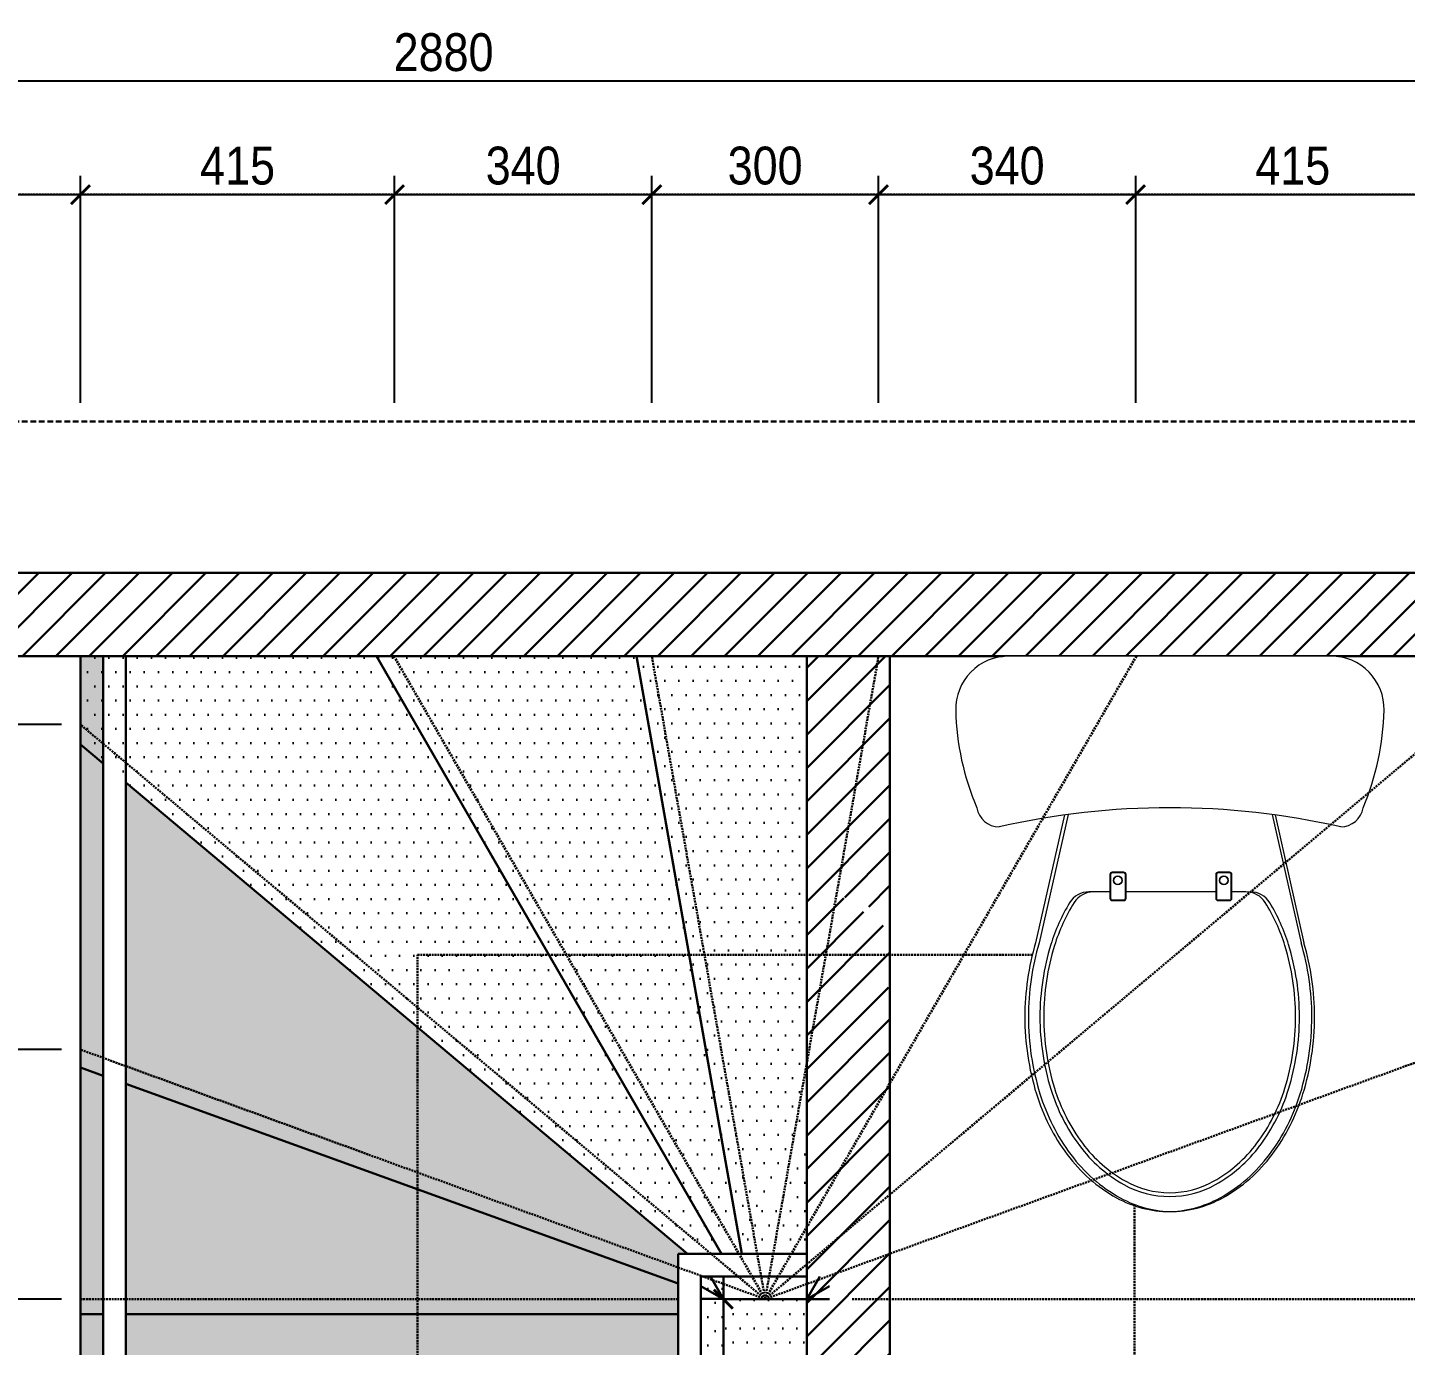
# Model space of a CAD drawing. Header units: millimetres. Extents: x -82962 to 19744, y -138000 to 4535.
# Drawn here: x -4136 to -2314, y -21377 to -19635 of the extents above; entities that cross this region are included whole.
import ezdxf

# ---------------------------------------------------------------- set-up
doc = ezdxf.new("R2010")
doc.units = ezdxf.units.MM
doc.header["$LTSCALE"] = 1000
doc.header["$MEASUREMENT"] = 0
doc.header["$PDMODE"] = 3
doc.linetypes.add('HIDDEN', pattern=[0.375, 0.25, -0.125])
doc.layers.get('0').update_dxf_attribs({"lineweight": 30})
doc.layers.get('DEFPOINTS').update_dxf_attribs({"color": 4, "lineweight": 30})
doc.layers.add('NOITHAT', color=156, linetype='Continuous', lineweight=5)
doc.layers.add('THAY', color=4, linetype='Continuous', lineweight=30)
doc.styles.add('ARIAL', font='arial.ttf', dxfattribs={"width": 0.85})
doc.dimstyles.new('DIM 1-100', dxfattribs={"dimscale": 0, "dimtxt": 2, "dimasz": 1, "dimexe": 1, "dimexo": 1, "dimgap": 0.5, "dimtad": 1, "dimdec": 4, "dimrnd": 1, "dimdsep": 46, "dimtxsty": 'ARIAL', "dimblk1": 'ARCHTICK', "dimblk2": 'ARCHTICK', "dimsah": 1, "dimcen": 2, "dimdle": 1, "dimclrd": 9, "dimclre": 9, "dimclrt": 1, "dimadec": 0, "dimazin": 0, "dimtfac": 1, "dimtdec": 4, "dimtix": 1, "dimtmove": 2, "dimatfit": 3, "dimldrblk": 'DOT', "dimfxl": 1, "dimtvp": 1, "dimtolj": 1, "dimarcsym": 0})

# ---------------------------------------------------------------- blocks, each defined once
blk = doc.blocks.new('\xadewwwwwww')
blk.add_wipeout([(-213.1, 0), (213.1, 0), (233.3, -3), (243.4, -6.9), (263.2, -21.1), (269.2, -28.1), (275.4, -38), (279.5, -47.7), (283.1, -70), (283.1, -71.7), (282.3, -89.1), (281, -102.3), (278.5, -121), (272.6, -149), (266.6, -170), (254, -205.6), (245.2, -218.5), (225.7, -225.6), (208.9, -222), (184.4, -217.2), (163.5, -213.6), (138.9, -209.9), (148.3, -251.9), (157.9, -294.4), (169.7, -346.4), (186.7, -421.1), (190.6, -455.8), (191.2, -476.9), (190.1, -504.1), (187.4, -528.2), (182.4, -554.4), (177.6, -572.6), (173.1, -586.9), (158.9, -620.4), (149.8, -636.9), (138.5, -654.2), (131.5, -663.6), (112.2, -684.8), (105.5, -690.9), (90.5, -702.9), (80.1, -707.6), (69.9, -716), (55.9, -721.3), (44.4, -725.9), (35.9, -729.6), (24.6, -731.4), (0.3, -734.2), (-23.9, -731.4), (-40.6, -728.5), (-58.7, -719.7), (-70.5, -716), (-82.2, -709), (-99.2, -696.7), (-117.7, -680), (-135.7, -658.9), (-149.7, -638.1), (-167.3, -603.6), (-176.5, -578.4), (-183.1, -553.7), (-190.2, -510.3), (-191.8, -476.9), (-188.2, -427.4), (-185.2, -409.7), (-177.6, -379), (-168.6, -338.9), (-161.4, -307), (-148.2, -248.8), (-139.5, -210), (-151.4, -211.7), (-174.3, -215.4), (-225.7, -225.6), (-236, -223.8), (-245.2, -218.5), (-255.3, -200.4), (-265.1, -174.6), (-275.3, -137.3), (-280.1, -110), (-283.1, -70), (-278.2, -44.2), (-263.2, -21.1), (-248.3, -9.4), (-237.3, -4.3)]).dxf.layer = 'NOITHAT'
at = {"layer": 'NOITHAT'}
for p, q in [((213.1, 0), (-213.1, 0)), ((-139.5, -210), (-177.6, -379)), ((-134.6, -209.4), (-172.9, -379)), ((135.2, -209.4), (173.4, -379)), ((138.9, -209.9), (177, -379)), ((-79.4, -311.6), (-107, -311.6)), ((60.6, -311.6), (-58, -311.6)), ((100.5, -311.6), (82, -311.6))]:
    blk.add_line(p, q, dxfattribs=at)
for points in [[(-61, -285.7), (-76.4, -285.7, 0.414214), (-79.4, -288.7), (-79.4, -320.1, 0.414214), (-76.4, -323.1), (-61, -323.1, 0.414214), (-58, -320.1), (-58, -288.7, 0.414214)], [(-61, -286.6), (-76.4, -286.6, 0.414214), (-78.4, -288.7), (-78.4, -320.1, 0.414214), (-76.4, -322.2), (-61, -322.2, 0.414214), (-58.9, -320.1), (-58.9, -288.7, 0.414214)], [(79, -285.7), (63.6, -285.7, 0.414214), (60.6, -288.7), (60.6, -320.1, 0.414214), (63.6, -323.1), (79, -323.1, 0.414214), (82, -320.1), (82, -288.7, 0.414214)], [(79, -286.6), (63.6, -286.6, 0.414214), (61.6, -288.7), (61.6, -320.1, 0.414214), (63.6, -322.2), (79, -322.2, 0.414214), (81.1, -320.1), (81.1, -288.7, 0.414214)]]:
    blk.add_lwpolyline(points, format="xyb", close=True, dxfattribs=at)
for points in [[(-177.6, -379, 0.072085), (-191.8, -476.9, 0.074875), (-176.5, -578.4, 0.085384), (-135.7, -658.9, 0.106182), (-70.5, -716, 0.127687), (-0.3, -734.2, 0.127687)], [(-172.9, -379, 0.072085), (-187, -476.9, 0.074875), (-171.8, -578.4, 0.085384), (-131, -658.9, 0.106182), (-65.7, -716, 0.127687), (4.5, -734.2, 0.127687)], [(-3.9, -734.2, 0.127687), (66.3, -716, 0.106182), (131.5, -658.9, 0.085384), (172.3, -578.4, 0.074875), (187.6, -476.9, 0.072085), (173.4, -379, 0.066201)], [(-0.3, -734.2, 0.127687), (69.9, -716, 0.106182), (135.1, -658.9, 0.085384), (175.9, -578.4, 0.074875), (191.2, -476.9, 0.072085), (177, -379, 0.066201)]]:
    blk.add_lwpolyline(points, format="xyb", dxfattribs=at)
for centre, radius in [((-68.8, -296.4), 5.81), ((-68.8, -296.4), 5.34), ((71.2, -296.4), 5.81), ((71.2, -296.4), 5.34)]:
    blk.add_circle(centre, radius, dxfattribs=at)
for centre, radius, start, end in [((-213.1, -70), 70, 90, 181.3507), ((213.1, -70), 70, 358.6493, 90), ((67.6, -63.4), 350.8, 181.3507, 202.9903), ((-67.6, -63.4), 350.8, 337.0097, 358.6493), ((-225.7, -195.6), 30, 189.1563, 270), ((0, -1227.2), 1026.7, 77.2987, 102.7013), ((225.7, -195.6), 30, 270, 350.8437), ((77.7, -453.7), 246, 148.7509, 162.872), ((77.7, -453.7), 241, 147.9236, 162.872), ((-107, -341.6), 30, 90, 148.7509), ((-101.1, -341.6), 30, 90, 147.9236), ((100.5, -341.6), 30, 32.0764, 90), ((106.4, -341.6), 30, 31.2491, 90), ((-78.3, -453.7), 241, 17.128, 32.0764), ((-78.3, -453.7), 246, 17.128, 31.2491), ((153, -476.9), 324.8, 162.872, 180), ((-153.6, -476.9), 324.8, 0, 17.128), ((153, -476.9), 319.8, 162.872, 180), ((-153.6, -476.9), 319.8, 0, 17.128), ((153, -476.9), 324.8, 180, 197.128), ((153, -476.9), 319.8, 180, 197.128), ((-153.6, -476.9), 319.8, 342.872, 0), ((-153.6, -476.9), 324.8, 342.872, 0), ((77.7, -500.1), 246, 197.128, 216.6493), ((77.7, -500.1), 241, 197.128, 216.6493), ((-78.3, -500.1), 241, 323.3507, 342.872), ((-78.3, -500.1), 246, 323.3507, 342.872), ((30, -535.6), 186.5, 216.6493, 240.8937), ((30, -535.6), 181.5, 216.6493, 240.8937), ((-30.6, -535.6), 181.5, 299.1063, 323.3507), ((-30.6, -535.6), 186.5, 299.1063, 323.3507), ((-0.3, -590), 124.3, 240.8937, 270), ((-0.3, -590), 119.3, 240.8937, 270), ((-0.3, -590), 119.3, 270, 299.1063), ((-0.3, -590), 124.3, 270, 299.1063)]:
    blk.add_arc(centre, radius, start, end, dxfattribs=at)
blk = doc.blocks.new('_ARCHTICK')
at = {"color": 0, "linetype": 'ByBlock', "const_width": 0.15}
blk.add_lwpolyline([(-0.5, -0.5), (0.5, 0.5)], dxfattribs=at)
blk = doc.blocks.new('*D160')
at = {"layer": 'DEFPOINTS', "color": 0, "ltscale": 0.2, "transparency": 16777216}
for p in [(-4065.6, -19855.5), (-5025.6, -20155.5), (-4065.6, -20155.5)]:
    blk.add_point(p, dxfattribs=at)
at = {"layer": 'THAY', "color": 9, "lineweight": -2, "ltscale": 0.2, "transparency": 16777216}
for p, q in [((-5025.6, -20130.5), (-5025.6, -19830.5)), ((-4065.6, -20130.5), (-4065.6, -19830.5)), ((-5050.6, -19855.5), (-4040.6, -19855.5))]:
    blk.add_line(p, q, dxfattribs=at)
at = {"layer": 'THAY', "color": 9, "lineweight": -2, "ltscale": 0.2, "transparency": 16777216, "xscale": 25, "yscale": 25, "zscale": 25, "rotation": 180}
blk.add_blockref('_ARCHTICK', (-5025.6, -19855.5), dxfattribs=at)
at = {"layer": 'THAY', "color": 9, "lineweight": -2, "ltscale": 0.2, "transparency": 16777216, "xscale": 25, "yscale": 25, "zscale": 25}
blk.add_blockref('_ARCHTICK', (-4065.6, -19855.5), dxfattribs=at)
at = {"layer": 'THAY', "color": 1, "ltscale": 0.2, "transparency": 16777216, "insert": (-4545.6, -19817.5), "char_height": 50, "attachment_point": 5, "style": 'ARIAL'}
blk.add_mtext('\\A1;960', dxfattribs=at)
blk = doc.blocks.new('_DOT')
at = {"color": 0, "linetype": 'ByBlock', "ltscale": 10}
blk.add_line((-0.5, 0), (-1, 0), dxfattribs=at)
at = {"color": 0, "linetype": 'ByBlock', "ltscale": 10, "const_width": 0.5}
blk.add_lwpolyline([(-0.25, 0, 1), (0.25, 0, 1)], format="xyb", close=True, dxfattribs=at)
blk = doc.blocks.new('*D161')
at = {"layer": 'DEFPOINTS', "color": 0, "ltscale": 0.2, "transparency": 16777216}
for p in [(-3650.3, -19855.5), (-4065.6, -20155.5), (-3650.3, -20155.5)]:
    blk.add_point(p, dxfattribs=at)
at = {"layer": 'THAY', "color": 9, "lineweight": -2, "ltscale": 0.2, "transparency": 16777216}
for p, q in [((-4065.6, -20130.5), (-4065.6, -19830.5)), ((-3650.3, -20130.5), (-3650.3, -19830.5)), ((-4090.6, -19855.5), (-3625.3, -19855.5))]:
    blk.add_line(p, q, dxfattribs=at)
at = {"layer": 'THAY', "color": 9, "lineweight": -2, "ltscale": 0.2, "transparency": 16777216, "xscale": 25, "yscale": 25, "zscale": 25, "rotation": 180}
blk.add_blockref('_ARCHTICK', (-4065.6, -19855.5), dxfattribs=at)
at = {"layer": 'THAY', "color": 9, "lineweight": -2, "ltscale": 0.2, "transparency": 16777216, "xscale": 25, "yscale": 25, "zscale": 25}
blk.add_blockref('_ARCHTICK', (-3650.3, -19855.5), dxfattribs=at)
at = {"layer": 'THAY', "color": 1, "ltscale": 0.2, "transparency": 16777216, "insert": (-3857.9, -19817.5), "char_height": 50, "attachment_point": 5, "style": 'ARIAL'}
blk.add_mtext('\\A1;415', dxfattribs=at)
blk = doc.blocks.new('*D162')
at = {"layer": 'DEFPOINTS', "color": 0, "ltscale": 0.2, "transparency": 16777216}
for p in [(-3310.4, -19855.5), (-3650.3, -20155.5), (-3310.4, -20155.5)]:
    blk.add_point(p, dxfattribs=at)
at = {"layer": 'THAY', "color": 9, "lineweight": -2, "ltscale": 0.2, "transparency": 16777216}
for p, q in [((-3650.3, -20130.5), (-3650.3, -19830.5)), ((-3310.4, -20130.5), (-3310.4, -19830.5)), ((-3675.3, -19855.5), (-3285.4, -19855.5))]:
    blk.add_line(p, q, dxfattribs=at)
at = {"layer": 'THAY', "color": 9, "lineweight": -2, "ltscale": 0.2, "transparency": 16777216, "xscale": 25, "yscale": 25, "zscale": 25, "rotation": 180}
blk.add_blockref('_ARCHTICK', (-3650.3, -19855.5), dxfattribs=at)
at = {"layer": 'THAY', "color": 9, "lineweight": -2, "ltscale": 0.2, "transparency": 16777216, "xscale": 25, "yscale": 25, "zscale": 25}
blk.add_blockref('_ARCHTICK', (-3310.4, -19855.5), dxfattribs=at)
at = {"layer": 'THAY', "color": 1, "ltscale": 0.2, "transparency": 16777216, "insert": (-3480.4, -19817.4), "char_height": 50, "attachment_point": 5, "style": 'ARIAL'}
blk.add_mtext('\\A1;340', dxfattribs=at)
blk = doc.blocks.new('*D163')
at = {"layer": 'DEFPOINTS', "color": 0, "ltscale": 0.2, "transparency": 16777216}
for p in [(-3010.7, -19855.5), (-3310.4, -20155.5), (-3010.7, -20155.5)]:
    blk.add_point(p, dxfattribs=at)
at = {"layer": 'THAY', "color": 9, "lineweight": -2, "ltscale": 0.2, "transparency": 16777216}
for p, q in [((-3310.4, -20130.5), (-3310.4, -19830.5)), ((-3010.7, -20130.5), (-3010.7, -19830.5)), ((-3335.4, -19855.5), (-2985.7, -19855.5))]:
    blk.add_line(p, q, dxfattribs=at)
at = {"layer": 'THAY', "color": 9, "lineweight": -2, "ltscale": 0.2, "transparency": 16777216, "xscale": 25, "yscale": 25, "zscale": 25, "rotation": 180}
blk.add_blockref('_ARCHTICK', (-3310.4, -19855.5), dxfattribs=at)
at = {"layer": 'THAY', "color": 9, "lineweight": -2, "ltscale": 0.2, "transparency": 16777216, "xscale": 25, "yscale": 25, "zscale": 25}
blk.add_blockref('_ARCHTICK', (-3010.7, -19855.5), dxfattribs=at)
at = {"layer": 'THAY', "color": 1, "ltscale": 0.2, "transparency": 16777216, "insert": (-3160.6, -19817.4), "char_height": 50, "attachment_point": 5, "style": 'ARIAL'}
blk.add_mtext('\\A1;300', dxfattribs=at)
blk = doc.blocks.new('*D164')
at = {"layer": 'DEFPOINTS', "color": 0, "ltscale": 0.2, "transparency": 16777216}
for p in [(-2670.8, -19855.5), (-3010.7, -20155.5), (-2670.8, -20155.5)]:
    blk.add_point(p, dxfattribs=at)
at = {"layer": 'THAY', "color": 9, "lineweight": -2, "ltscale": 0.2, "transparency": 16777216}
for p, q in [((-3010.7, -20130.5), (-3010.7, -19830.5)), ((-2670.8, -20130.5), (-2670.8, -19830.5)), ((-3035.7, -19855.5), (-2645.8, -19855.5))]:
    blk.add_line(p, q, dxfattribs=at)
at = {"layer": 'THAY', "color": 9, "lineweight": -2, "ltscale": 0.2, "transparency": 16777216, "xscale": 25, "yscale": 25, "zscale": 25, "rotation": 180}
blk.add_blockref('_ARCHTICK', (-3010.7, -19855.5), dxfattribs=at)
at = {"layer": 'THAY', "color": 9, "lineweight": -2, "ltscale": 0.2, "transparency": 16777216, "xscale": 25, "yscale": 25, "zscale": 25}
blk.add_blockref('_ARCHTICK', (-2670.8, -19855.5), dxfattribs=at)
at = {"layer": 'THAY', "color": 1, "ltscale": 0.2, "transparency": 16777216, "insert": (-2840.7, -19817.4), "char_height": 50, "attachment_point": 5, "style": 'ARIAL'}
blk.add_mtext('\\A1;340', dxfattribs=at)
blk = doc.blocks.new('*D165')
at = {"layer": 'DEFPOINTS', "color": 0, "ltscale": 0.2, "transparency": 16777216}
for p in [(-2255.6, -19855.5), (-2670.8, -20155.5), (-2255.6, -20155.5)]:
    blk.add_point(p, dxfattribs=at)
at = {"layer": 'THAY', "color": 9, "lineweight": -2, "ltscale": 0.2, "transparency": 16777216}
for p, q in [((-2670.8, -20130.5), (-2670.8, -19830.5)), ((-2255.6, -20130.5), (-2255.6, -19830.5)), ((-2695.8, -19855.5), (-2230.6, -19855.5))]:
    blk.add_line(p, q, dxfattribs=at)
at = {"layer": 'THAY', "color": 9, "lineweight": -2, "ltscale": 0.2, "transparency": 16777216, "xscale": 25, "yscale": 25, "zscale": 25, "rotation": 180}
blk.add_blockref('_ARCHTICK', (-2670.8, -19855.5), dxfattribs=at)
at = {"layer": 'THAY', "color": 9, "lineweight": -2, "ltscale": 0.2, "transparency": 16777216, "xscale": 25, "yscale": 25, "zscale": 25}
blk.add_blockref('_ARCHTICK', (-2255.6, -19855.5), dxfattribs=at)
at = {"layer": 'THAY', "color": 1, "ltscale": 0.2, "transparency": 16777216, "insert": (-2463.2, -19817.5), "char_height": 50, "attachment_point": 5, "style": 'ARIAL'}
blk.add_mtext('\\A1;415', dxfattribs=at)
blk = doc.blocks.new('*D167')
at = {"layer": 'DEFPOINTS', "color": 0, "ltscale": 0.2, "transparency": 16777216}
for p in [(-5025.6, -19705.5), (-5025.6, -20155.5), (-2145.6, -20155.5)]:
    blk.add_point(p, dxfattribs=at)
at = {"layer": 'THAY', "color": 9, "lineweight": -2, "ltscale": 0.2, "transparency": 16777216}
for p, q in [((-5025.6, -20130.5), (-5025.6, -19680.5)), ((-2145.6, -20130.5), (-2145.6, -19680.5)), ((-2120.6, -19705.5), (-5050.6, -19705.5))]:
    blk.add_line(p, q, dxfattribs=at)
at = {"layer": 'THAY', "color": 9, "lineweight": -2, "ltscale": 0.2, "transparency": 16777216, "xscale": 25, "yscale": 25, "zscale": 25, "rotation": 180}
blk.add_blockref('_ARCHTICK', (-5025.6, -19705.5), dxfattribs=at)
at = {"layer": 'THAY', "color": 9, "lineweight": -2, "ltscale": 0.2, "transparency": 16777216, "xscale": 25, "yscale": 25, "zscale": 25}
blk.add_blockref('_ARCHTICK', (-2145.6, -19705.5), dxfattribs=at)
at = {"layer": 'THAY', "color": 1, "ltscale": 0.2, "transparency": 16777216, "insert": (-3585.6, -19667.5), "char_height": 50, "attachment_point": 5, "style": 'ARIAL'}
blk.add_mtext('\\A1;2880', dxfattribs=at)
blk = doc.blocks.new('*D181')
at = {"layer": 'DEFPOINTS', "color": 0, "ltscale": 0.2, "transparency": 16777216}
for p in [(-4065.6, -20556.1), (-4312.8, -20985.6), (-4065.6, -20985.6)]:
    blk.add_point(p, dxfattribs=at)
at = {"layer": 'THAY', "color": 9, "lineweight": -2, "ltscale": 0.2, "transparency": 16777216}
for p, q in [((-4312.8, -20531.1), (-4312.8, -21010.6)), ((-4090.6, -20556.1), (-4337.8, -20556.1)), ((-4090.6, -20985.6), (-4337.8, -20985.6))]:
    blk.add_line(p, q, dxfattribs=at)
at = {"layer": 'THAY', "color": 9, "lineweight": -2, "ltscale": 0.2, "transparency": 16777216, "xscale": 25, "yscale": 25, "zscale": 25}
for p, rotation in [((-4312.8, -20556.1), 90), ((-4312.8, -20985.6), 270)]:
    blk.add_blockref('_ARCHTICK', p, dxfattribs=dict(at, rotation=rotation))
at = {"layer": 'THAY', "color": 1, "ltscale": 0.2, "transparency": 16777216, "insert": (-4350.8, -20770.9), "char_height": 50, "attachment_point": 5, "rotation": 90, "style": 'ARIAL'}
blk.add_mtext('\\A1;430', dxfattribs=at)
blk = doc.blocks.new('*D182')
at = {"layer": 'DEFPOINTS', "color": 0, "ltscale": 0.2, "transparency": 16777216}
for p in [(-4065.6, -20985.6), (-4312.8, -21315.5), (-4065.6, -21315.5)]:
    blk.add_point(p, dxfattribs=at)
at = {"layer": 'THAY', "color": 9, "lineweight": -2, "ltscale": 0.2, "transparency": 16777216}
for p, q in [((-4312.8, -20960.6), (-4312.8, -21340.5)), ((-4090.6, -20985.6), (-4337.8, -20985.6)), ((-4090.6, -21315.5), (-4337.8, -21315.5))]:
    blk.add_line(p, q, dxfattribs=at)
at = {"layer": 'THAY', "color": 9, "lineweight": -2, "ltscale": 0.2, "transparency": 16777216, "xscale": 25, "yscale": 25, "zscale": 25}
for p, rotation in [((-4312.8, -20985.6), 90), ((-4312.8, -21315.5), 270)]:
    blk.add_blockref('_ARCHTICK', p, dxfattribs=dict(at, rotation=rotation))
at = {"layer": 'THAY', "color": 1, "ltscale": 0.2, "transparency": 16777216, "insert": (-4350.8, -21150.6), "char_height": 50, "attachment_point": 5, "rotation": 90, "style": 'ARIAL'}
blk.add_mtext('\\A1;330', dxfattribs=at)
blk = doc.blocks.new('*D183')
at = {"layer": 'DEFPOINTS', "color": 0, "ltscale": 0.2, "transparency": 16777216}
for p in [(-4065.6, -21315.5), (-4312.8, -21555.5), (-4065.6, -21555.5)]:
    blk.add_point(p, dxfattribs=at)
at = {"layer": 'THAY', "color": 9, "lineweight": -2, "ltscale": 0.2, "transparency": 16777216}
for p, q in [((-4312.8, -21290.5), (-4312.8, -21580.5)), ((-4090.6, -21315.5), (-4337.8, -21315.5)), ((-4090.6, -21555.5), (-4337.8, -21555.5))]:
    blk.add_line(p, q, dxfattribs=at)
at = {"layer": 'THAY', "color": 9, "lineweight": -2, "ltscale": 0.2, "transparency": 16777216, "xscale": 25, "yscale": 25, "zscale": 25}
for p, rotation in [((-4312.8, -21315.5), 90), ((-4312.8, -21555.5), 270)]:
    blk.add_blockref('_ARCHTICK', p, dxfattribs=dict(at, rotation=rotation))
at = {"layer": 'THAY', "color": 1, "ltscale": 0.2, "transparency": 16777216, "insert": (-4350.8, -21435.5), "char_height": 50, "attachment_point": 5, "rotation": 90, "style": 'ARIAL'}
blk.add_mtext('\\A1;240', dxfattribs=at)
blk = doc.blocks.new('*D188')
at = {"layer": 'DEFPOINTS', "color": 0, "ltscale": 0.2, "transparency": 16777216}
for p in [(-3105.6, -21315.5), (-3215.8, -22425.5), (-3105.6, -22425.5)]:
    blk.add_point(p, dxfattribs=at)
at = {"layer": 'THAY', "color": 9, "lineweight": -2, "ltscale": 0.2, "transparency": 16777216}
for p, q in [((-3215.8, -21290.5), (-3215.8, -22450.5)), ((-3130.6, -21315.5), (-3240.8, -21315.5)), ((-3130.6, -22425.5), (-3240.8, -22425.5))]:
    blk.add_line(p, q, dxfattribs=at)
at = {"layer": 'THAY', "color": 9, "lineweight": -2, "ltscale": 0.2, "transparency": 16777216, "xscale": 25, "yscale": 25, "zscale": 25}
for p, rotation in [((-3215.8, -21315.5), 90), ((-3215.8, -22425.5), 270)]:
    blk.add_blockref('_ARCHTICK', p, dxfattribs=dict(at, rotation=rotation))
at = {"layer": 'THAY', "color": 1, "ltscale": 0.2, "transparency": 16777216, "insert": (-3253.8, -21870.5), "char_height": 50, "attachment_point": 5, "rotation": 90, "style": 'ARIAL'}
blk.add_mtext('\\A1;1110', dxfattribs=at)
blk = doc.blocks.new('*D203')
at = {"layer": 'DEFPOINTS', "color": 0, "ltscale": 0.2, "transparency": 16777216}
for p in [(-4312.8, -20466), (-4065.6, -20466), (-4065.6, -20556.1)]:
    blk.add_point(p, dxfattribs=at)
at = {"layer": 'THAY', "color": 9, "lineweight": -2, "ltscale": 0.2, "transparency": 16777216}
for p, q in [((-4312.8, -20581.1), (-4312.8, -20441)), ((-4090.6, -20466), (-4337.8, -20466)), ((-4090.6, -20556.1), (-4337.8, -20556.1))]:
    blk.add_line(p, q, dxfattribs=at)
at = {"layer": 'THAY', "color": 9, "lineweight": -2, "ltscale": 0.2, "transparency": 16777216, "xscale": 25, "yscale": 25, "zscale": 25}
for p, rotation in [((-4312.8, -20466), 90), ((-4312.8, -20556.1), 270)]:
    blk.add_blockref('_ARCHTICK', p, dxfattribs=dict(at, rotation=rotation))
at = {"layer": 'THAY', "color": 1, "ltscale": 0.2, "transparency": 16777216, "insert": (-4350.8, -20511.1), "char_height": 50, "attachment_point": 5, "rotation": 90, "style": 'ARIAL'}
blk.add_mtext('\\A1;90', dxfattribs=at)

msp = doc.modelspace()

# ---------------------------------------------------------------- hatches: boundary and pattern name
at = {"layer": 'THAY', "ltscale": 0.2}
h = msp.add_hatch(dxfattribs=at)
h.set_pattern_fill('ANSI31', color=256, scale=250, style=0)
h.set_pattern_definition([(45, (-5335.553, -20465.494), (-22.0971, 22.0971), [])])
h.paths.add_polyline_path([(-2255.55312, -20355.49444), (-4915.55312, -20355.49444), (-4915.55312, -20465.49444), (-2255.55312, -20465.49444)])
h.paths.add_polyline_path([(-5135.55312, -20355.49444), (-5335.55312, -20355.49444), (-5335.55312, -20465.49444), (-5135.55312, -20465.49444)])
h = msp.add_hatch(dxfattribs=at)
h.set_pattern_fill('ANSI31', color=256, scale=250, style=0)
h.set_pattern_definition([(45, (-3105.553, -22425.494), (-22.0971, 22.0971), [])])
h.paths.add_polyline_path([(-1835.55312, -20355.49444), (-2035.55312, -20355.49444), (-2035.55312, -20465.49444), (-1925.55312, -20465.49444), (-1925.55312, -20860.49444), (-2035.55312, -20860.49444), (-2035.55312, -20575.49444), (-2145.55312, -20575.49444), (-2145.55312, -22425.49444), (-2035.55312, -22425.49444), (-2035.55312, -20915.49444), (-1870.55312, -20915.49444), (-1870.55312, -20465.49444), (-1835.55312, -20465.49444)])
h.paths.add_polyline_path([(-2145.55312, -22315.49444), (-2255.55312, -22315.49444), (-2255.55312, -22425.49444), (-2145.55312, -22425.49444)])
h.paths.add_polyline_path([(-2995.55312, -20942.06592), (-3015.46657, -20934.85506), (-3105.55312, -21094.19484), (-3105.55312, -22425.49444), (-2995.55312, -22425.49444)])
h.paths.add_polyline_path([(-3015.46657, -20934.85506), (-3052.72228, -20921.3644), (-3105.55312, -21014.80847), (-3105.55312, -21094.19484)])
h.paths.add_polyline_path([(-3105.55312, -20846.09187), (-3105.55312, -21014.80847), (-3052.72228, -20921.3644), (-3015.46657, -20934.85506), (-3005.07614, -20916.47709)])
h.paths.add_polyline_path([(-2995.55312, -20827.97711), (-2998.68368, -20825.78411), (-3023.6894, -20870.01274), (-3105.55312, -20838.08388), (-3105.55312, -20846.09187), (-3005.07614, -20916.47709), (-2995.55312, -20899.63332)])
h.paths.add_polyline_path([(-2998.68368, -20825.78411), (-3060.65246, -20782.37431), (-2995.55312, -20807.76464), (-2995.55312, -20465.49444), (-3105.55312, -20465.49444), (-3105.55312, -20838.08388), (-3023.6894, -20870.01274)])
h = msp.add_hatch(dxfattribs=at)
h.set_pattern_fill('DOTS', color=256, scale=300, style=0)
h.set_pattern_definition([(0, (-4065.553, -21255.494), (9.375, 18.75), [0, -18.75])])
h.paths.add_polyline_path([(-3674.39486, -20465.49444), (-4065.55312, -20465.49444), (-4065.55312, -20582.21742), (-3263.17281, -21255.49444), (-3241.63068, -21255.49444), (-3230.08174, -21235.06735)])
h.paths.add_polyline_path([(-3330.73958, -20465.49444), (-3674.39486, -20465.49444), (-3230.08174, -21235.06735), (-3203.37296, -21187.82644)])
h = msp.add_hatch(dxfattribs=at)
h.set_pattern_fill('DOTS', color=256, scale=300, style=0)
h.set_pattern_definition([(0, (-4065.553, -22295.494), (9.375, 18.75), [0, -18.75])])
h.paths.add_polyline_path([(-4005.55312, -20632.5634), (-4005.55312, -21031.07125), (-3275.55312, -21294.92142), (-3275.55312, -21255.49444), (-3263.17281, -21255.49444)])
h.paths.add_polyline_path([(-4035.55312, -20607.39041), (-4065.55312, -20582.21742), (-4065.55312, -21009.38494), (-4035.55312, -21020.2281)])
h.paths.add_polyline_path([(-4035.55312, -20465.49444), (-4065.55312, -20465.49444), (-4065.55312, -20582.21742), (-4035.55312, -20607.39041)])
h.paths.add_polyline_path([(-4005.55312, -21031.07125), (-4005.55312, -21335.49444), (-3275.55312, -21335.49444), (-3275.55312, -21294.92142)])
h.paths.add_polyline_path([(-3275.55312, -21335.49444), (-4005.55312, -21335.49444), (-4005.55312, -21575.49444), (-3275.55312, -21575.49444)])
h.paths.add_polyline_path([(-4035.55312, -21335.49444), (-4065.55312, -21335.49444), (-4065.55312, -21575.49444), (-4035.55312, -21575.49444)])
h.paths.add_polyline_path([(-4035.55312, -21020.2281), (-4065.55312, -21009.38494), (-4065.55312, -21335.49444), (-4035.55312, -21335.49444)])
h.paths.add_polyline_path([(-3275.55312, -21575.49444), (-4005.55312, -21575.49444), (-4005.55312, -21815.49444), (-3275.55312, -21815.49444)])
h.paths.add_polyline_path([(-4035.55312, -21575.49444), (-4065.55312, -21575.49444), (-4065.55312, -21815.49444), (-4035.55312, -21815.49444)])
h.paths.add_polyline_path([(-4035.55312, -21815.49444), (-4065.55312, -21815.49444), (-4065.55312, -22055.49444), (-4035.55312, -22055.49444)])
h.paths.add_polyline_path([(-3275.55312, -21815.49444), (-4005.55312, -21815.49444), (-4005.55312, -22055.49444), (-3275.55312, -22055.49444)])
h.paths.add_polyline_path([(-3275.55312, -22055.49444), (-4005.55312, -22055.49444), (-4005.55312, -22295.49444), (-3275.55312, -22295.49444)])
h.paths.add_polyline_path([(-4035.55312, -22055.49444), (-4065.55312, -22055.49444), (-4065.55312, -22295.49444), (-4035.55312, -22295.49444)])
h = msp.add_hatch(dxfattribs=at)
h.set_pattern_fill('DOTS', color=256, scale=300, style=0)
h.set_pattern_definition([(0, (-3330.74, -21248.34), (9.375, 18.75), [0, -18.75])])
h.paths.add_polyline_path([(-3105.55312, -20465.49444), (-3330.73958, -20465.49444), (-3203.37296, -21187.82644), (-3105.55312, -21014.80847), (-3105.55312, -20846.09187), (-3131.34485, -20828.02447), (-3105.55312, -20838.08388)])
h.paths.add_polyline_path([(-3105.55312, -21094.19484), (-3105.55312, -21014.80847), (-3203.37296, -21187.82644), (-3192.70278, -21248.34003)])
h = msp.add_hatch(dxfattribs=at)
h.set_pattern_fill('DOTS', color=256, scale=300, style=0)
h.set_pattern_definition([(0, (-3192.703, -21255.494), (9.375, 18.75), [0, -18.75])])
h.paths.add_polyline_path([(-3105.55312, -21094.19484), (-3192.70278, -21248.34003), (-3191.44127, -21255.49444), (-3105.55312, -21255.49444)])
h = msp.add_hatch(dxfattribs=at)
h.set_pattern_fill('DOTS', color=256, scale=300, style=0)
h.set_pattern_definition([(0, (-3245.553, -22295.494), (9.375, 18.75), [0, -18.75])])
h.paths.add_polyline_path([(-3215.55312, -22055.49444), (-3245.55312, -22055.49444), (-3245.55312, -22275.49444), (-3235.96901, -22275.49444), (-3235.96901, -22295.49444), (-3215.55312, -22295.49444)])
h.paths.add_polyline_path([(-3215.55312, -21815.49444), (-3245.55312, -21815.49444), (-3245.55312, -22055.49444), (-3215.55312, -22055.49444)])
h.paths.add_polyline_path([(-3215.55312, -21575.49444), (-3245.55312, -21575.49444), (-3245.55312, -21815.49444), (-3215.55312, -21815.49444)])
h.paths.add_polyline_path([(-3215.55312, -21315.49444), (-3215.55312, -21285.49444), (-3245.55312, -21285.49444), (-3245.55312, -21575.49444), (-3215.55312, -21575.49444)])
h = msp.add_hatch(dxfattribs=at)
h.set_pattern_fill('DOTS', color=256, scale=300, style=0)
h.set_pattern_definition([(0, (-4065.553, -22535.494), (9.375, 18.75), [0, -18.75])])
h.paths.add_polyline_path([(-3105.55312, -21315.49444), (-3215.55312, -21315.49444), (-3215.55312, -22295.49444), (-3245.55312, -22295.49444), (-3245.55312, -22425.49444), (-3235.96901, -22425.49444), (-3235.96901, -22482.42258), (-3278.8052, -22482.42258), (-3278.8052, -22425.49444), (-3275.55312, -22425.49444), (-3275.55312, -22295.49444), (-4005.55312, -22295.49444), (-4005.55312, -22425.49444), (-4002.30103, -22425.49444), (-4002.30103, -22482.42258), (-4045.13722, -22482.42258), (-4045.13722, -22425.49444), (-4035.55312, -22425.49444), (-4035.55312, -22295.49444), (-4065.55312, -22295.49444), (-4065.55312, -22535.49444), (-3215.55312, -22535.49444), (-3195.55312, -22535.49444, 0.4142135624), (-3085.55312, -22425.49444), (-3105.55312, -22425.49444)])

# ---------------------------------------------------------------- linework, layer by layer
at = {"layer": 'THAY'}
for p, q in [((-5335.55312, -20355.49444), (-1835.55312, -20355.49444)), ((-4915.55312, -20465.49444), (-2255.55312, -20465.49444)), ((-4065.55312, -20465.49444), (-4065.55312, -22535.49444)), ((-3218.28814, -21255.49444), (-3674.39486, -20465.49444)), ((-3191.44127, -21255.49444), (-3330.73958, -20465.49444)), ((-4035.55312, -20607.39041), (-4065.55312, -20582.21742)), ((-3263.17281, -21255.49444), (-4005.55312, -20632.5634)), ((-4035.55312, -21020.2281), (-4065.55312, -21009.38494)), ((-3275.55312, -21294.92142), (-4005.55312, -21031.07125)), ((-3215.55312, -21285.49444), (-3215.55312, -22275.49444)), ((-3215.55312, -21315.49444), (-3105.55312, -21315.49444)), ((-3215.55312, -21315.49444), (-3215.55312, -22295.49444)), ((-4065.55312, -21335.49444), (-4035.55312, -21335.49444)), ((-4005.55312, -21335.49444), (-3275.55312, -21335.49444))]:
    msp.add_line(p, q, dxfattribs=at)
at = {"layer": 'THAY', "ltscale": 0.01}
msp.add_line((-5335.55312, -20355.49444), (-1835.55312, -20355.49444), dxfattribs=at)
at = {"layer": 'THAY', "linetype": 'Continuous'}
for p, q in [((-4035.55312, -20465.49444), (-4035.55312, -22425.49444)), ((-4005.55312, -20465.49444), (-4005.55312, -22425.49444)), ((-3105.55312, -20465.49444), (-3105.55312, -22425.49444)), ((-2995.55312, -20465.49444), (-2995.55312, -22425.49444)), ((-3275.55312, -21255.49444), (-3105.55312, -21255.49444)), ((-3275.55312, -21255.49444), (-3275.55312, -22425.49444)), ((-3245.55312, -21285.49444), (-3245.55312, -22425.49444)), ((-3245.55312, -21285.49444), (-3105.55312, -21285.49444)), ((-3215.55312, -21315.49444), (-3232.87363, -21285.49444)), ((-3215.55312, -21285.49444), (-3215.55312, -21315.49444)), ((-3215.55312, -21285.49444), (-3215.55312, -21314.92664)), ((-3105.55312, -21315.49444), (-3088.23261, -21285.49444)), ((-3105.55312, -21315.49444), (-3105.55312, -21285.49444)), ((-3215.55312, -21315.49444), (-3245.55312, -21298.17394)), ((-3105.55312, -21315.49444), (-3075.55312, -21298.17394)), ((-3245.55312, -21314.92664), (-3216.53658, -21314.92664)), ((-3245.55312, -21314.92664), (-3216.53658, -21314.92664)), ((-3105.55312, -21315.49444), (-3075.55312, -21315.49444))]:
    msp.add_line(p, q, dxfattribs=at)
at = {"layer": 'THAY', "linetype": 'HIDDEN', "ltscale": 0.01}
for p, q in [((-3160.55312, -21315.49444), (-3651.30085, -20465.49444)), ((-3160.55312, -21315.49444), (-3310.43105, -20465.49444)), ((-3160.55312, -21315.49444), (-3010.67518, -20465.49444)), ((-3160.55312, -21315.49444), (-4065.55312, -20556.10928)), ((-3160.55312, -21315.49444), (-4065.55312, -20985.63471)), ((-4065.55312, -21315.49444), (-3275.55312, -21315.49444)), ((-2255.55312, -21315.49444), (-3045.55312, -21315.49444))]:
    msp.add_line(p, q, dxfattribs=at)
msp.add_lwpolyline([(-3620.00984, -22515.49444), (-3620.00984, -20860.49444), (-2672.38903, -20860.49444), (-2672.38903, -22315.49444)], dxfattribs=at)

# ---------------------------------------------------------------- dimensions: what is measured, and where the dimension line sits
at = {"layer": 'THAY', "ltscale": 0.2}
for base, p1, p2, picture, middle in [((-5025.55312, -19705.49444), (-2145.55312, -20155.49444), (-5025.55312, -20155.49444), '*D167', (-3585.55312, -19667.4658)), ((-4065.55312, -19855.49444), (-5025.55312, -20155.49444), (-4065.55312, -20155.49444), '*D160', (-4545.55312, -19817.4658)), ((-3650.30085, -19855.49444), (-4065.55312, -20155.49444), (-3650.30085, -20155.49444), '*D161', (-3857.92698, -19817.4658)), ((-3310.43105, -19855.49444), (-3650.30085, -20155.49444), (-3310.43105, -20155.49444), '*D162', (-3480.36595, -19817.44874)), ((-3010.67518, -19855.49444), (-3310.43105, -20155.49444), (-3010.67518, -20155.49444), '*D163', (-3160.55312, -19817.44874)), ((-2670.80539, -19855.49444), (-3010.67518, -20155.49444), (-2670.80539, -20155.49444), '*D164', (-2840.74029, -19817.44874)), ((-2255.55312, -19855.49444), (-2670.80539, -20155.49444), (-2255.55312, -20155.49444), '*D165', (-2463.17925, -19817.4658))]:
    dim = msp.add_linear_dim(base=base, p1=p1, p2=p2, dimstyle='DIM 1-100', override={"dimscale": 25}, dxfattribs=at)
    dim.commit()
    dim.dimension.update_dxf_attribs({"geometry": picture, "text_midpoint": middle})
for base, p1, p2, picture, middle in [((-4312.75646, -20465.99444), (-4065.55312, -20556.10928), (-4065.55312, -20465.99444), '*D203', (-4350.78511, -20511.05186)), ((-4312.75646, -20985.63471), (-4065.55312, -20556.10928), (-4065.55312, -20985.63471), '*D181', (-4350.80216, -20770.87199)), ((-4312.75646, -21315.49444), (-4065.55312, -20985.63471), (-4065.55312, -21315.49444), '*D182', (-4350.80216, -21150.56458)), ((-4312.75646, -21555.49444), (-4065.55312, -21315.49444), (-4065.55312, -21555.49444), '*D183', (-4350.78511, -21435.49444)), ((-3215.79403, -22425.49444), (-3105.55312, -21315.49444), (-3105.55312, -22425.49444), '*D188', (-3253.82268, -21870.49444))]:
    dim = msp.add_linear_dim(base=base, p1=p1, p2=p2, angle=90, dimstyle='DIM 1-100', override={"dimscale": 25}, dxfattribs=at)
    dim.commit()
    dim.dimension.update_dxf_attribs({"geometry": picture, "text_midpoint": middle})

# ---------------------------------------------------------------- next in the draw order: block references
at = {"layer": 'THAY'}
msp.add_blockref('\xadewwwwwww', (-2625.55312, -20465.49444), dxfattribs=at)

# ---------------------------------------------------------------- next in the draw order: linework, layer by layer
at = {"layer": 'THAY', "linetype": 'HIDDEN', "ltscale": 0.01}
for q in [(-2669.80539, -20465.49444), (-2255.55312, -20556.10928), (-2255.55312, -20986.10138)]:
    msp.add_line((-3160.55312, -21315.49444), q, dxfattribs=at)
msp.add_lwpolyline([(-5635.55312, -19855.49444), (-1535.55312, -19855.49444), (-1535.55312, -24005.49444), (-5635.55312, -24005.49444)], close=True, dxfattribs=at)
at = {"layer": 'THAY', "linetype": 'HIDDEN', "ltscale": 0.03}
msp.add_lwpolyline([(-5335.55312, -20155.49444), (-1835.55312, -20155.49444), (-1835.55312, -23705.49444), (-5335.55312, -23705.49444)], close=True, dxfattribs=at)

doc.saveas('drawing.dxf')
